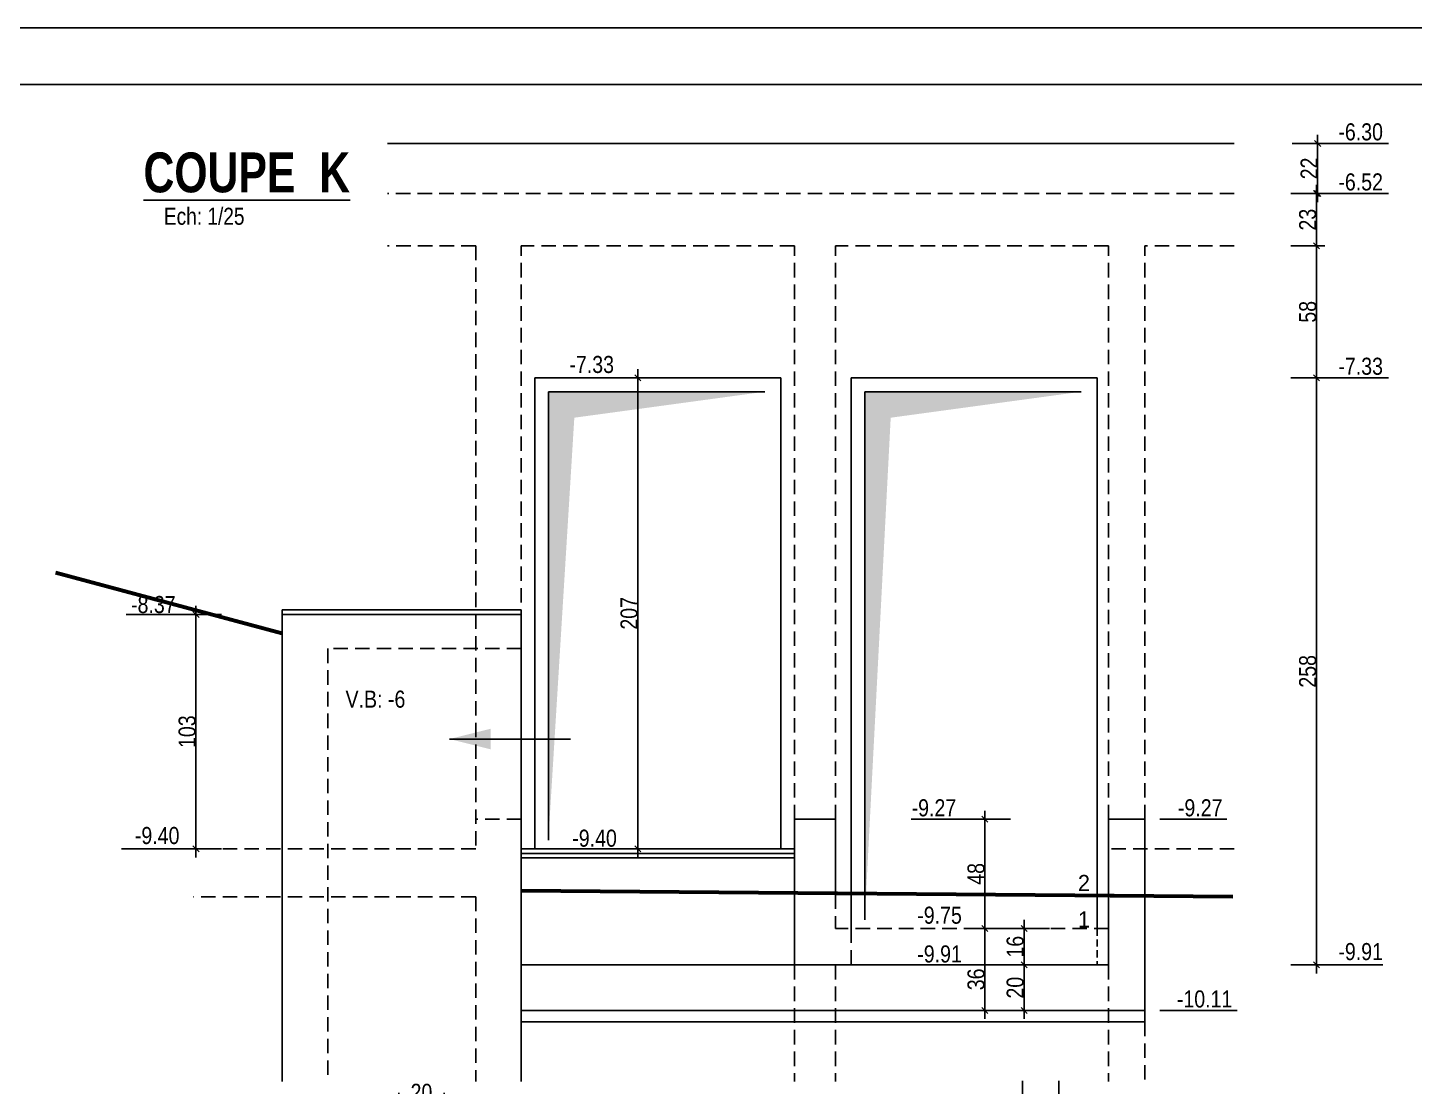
# Model space of a CAD drawing. Header units: millimetres. Extents: x 16050 to 21990, y -27198 to -22998.
# Drawn here: x 19361 to 20579, y -23929 to -22998 of the extents above; entities that cross this region are included whole.
import ezdxf
from ezdxf.enums import TextEntityAlignment as Align

# ---------------------------------------------------------------- set-up
doc = ezdxf.new("R2010")
doc.units = ezdxf.units.MM
doc.linetypes.add('CACHEX2', pattern=[19.05, 12.7, -6.35])
for name, color, linetype in [('01-Cad  2', 1, 'Continuous'), ('01_cote_gen', 4, 'Continuous'), ('01_linteaux', 2, 'Continuous'), ('01_murs_sup', 2, 'CACHEX2'), ('01_poch_murs', 253, 'Continuous'), ('01_texte', 230, 'Continuous'), ('AA_COTES', 2, 'Continuous')]:
    doc.layers.add(name, color=color, linetype=linetype)
doc.layers.add('01_murs_coup', color=5, linetype='Continuous', lineweight=60)
doc.styles.add('ARIAL NA', font='ARIALN.TTF')
doc.styles.add('Eurostile', font='')
doc.styles.add('impact', font='impact.ttf')
doc.styles.add('MATTE_TXT', font='arial.ttf')
doc.styles.add('STYLE2', font='ARIALN.TTF')
doc.styles.get('Eurostile').set_extended_font_data('Eurostile')
doc.dimstyles.new('JB25', dxfattribs={"dimscale": 0.1, "dimtxt": 150, "dimasz": 15, "dimexe": 0.1, "dimexo": 0.1, "dimgap": 0.09, "dimtad": 1, "dimdec": 1, "dimlfac": 0.5, "dimdsep": 46, "dimtxsty": 'STYLE2', "dimblk1": 'BOND_G', "dimblk2": 'BOND_D', "dimsah": 1, "dimcen": 1.5, "dimdle": 0.01, "dimse1": 1, "dimse2": 1, "dimclrd": 4, "dimclre": 2, "dimclrt": 6, "dimazin": 2, "dimtfac": 2.333333, "dimtdec": 1, "dimtix": 1, "dimtmove": 2, "dimatfit": 3, "dimldrblk": 'BOND_G', "dimfxl": 1, "dimtolj": 1, "dimtzin": 0, "dimarcsym": 0})

# ---------------------------------------------------------------- blocks, each defined once
blk = doc.blocks.new('BOND_G')
at = {"layer": 'AA_COTES', "color": 0}
for p, q in [((0, -5), (0, 15)), ((5, 0), (-5, 0)), ((1.77, 1.77), (-1.77, -1.77))]:
    blk.add_line(p, q, dxfattribs=at)
blk = doc.blocks.new('BOND_D')
at = {"layer": 'AA_COTES', "color": 0}
for p, q in [((5, 0), (-5, 0)), ((-1.77, -1.77), (1.77, 1.77)), ((0, 5), (0, -15))]:
    blk.add_line(p, q, dxfattribs=at)
blk = doc.blocks.new('*D7597')
at = {"layer": '01_cote_gen', "color": 4, "lineweight": -2, "transparency": 16777216}
blk.add_line((20493.1, -23307.6), (20493.1, -23820.6), dxfattribs=at)
at = {"layer": 'Defpoints', "color": 0, "transparency": 16777216}
for p in [(20300.4, -23306.1), (20264.9, -23822.1), (20493.1, -23822.1)]:
    blk.add_point(p, dxfattribs=at)
at = {"layer": '01_cote_gen', "color": 4, "lineweight": -2, "transparency": 16777216, "xscale": 1.5, "yscale": 1.5, "zscale": 1.5}
for name, p, rotation in [('BOND_G', (20493.1, -23306.1), 90), ('BOND_D', (20493.1, -23822.1), 270)]:
    blk.add_blockref(name, p, dxfattribs=dict(at, rotation=rotation))
at = {"layer": '01_cote_gen', "color": 6, "lineweight": 0, "transparency": 16777216, "insert": (20485.5, -23564.1), "char_height": 15, "attachment_point": 5, "rotation": 90, "style": 'STYLE2'}
blk.add_mtext('\\A1;258', dxfattribs=at)
blk = doc.blocks.new('*D7598')
at = {"layer": '01_cote_gen', "color": 4, "lineweight": -2, "transparency": 16777216}
blk.add_line((19896.8, -23718.6), (19896.8, -23307.6), dxfattribs=at)
at = {"layer": 'Defpoints', "color": 0, "transparency": 16777216}
for p in [(19896.8, -23306.1), (20383, -23306.1), (20316, -23720.1)]:
    blk.add_point(p, dxfattribs=at)
at = {"layer": '01_cote_gen', "color": 4, "lineweight": -2, "transparency": 16777216, "xscale": 1.5, "yscale": 1.5, "zscale": 1.5}
for name, p, rotation in [('BOND_D', (19896.8, -23306.1), 90), ('BOND_G', (19896.8, -23720.1), 270)]:
    blk.add_blockref(name, p, dxfattribs=dict(at, rotation=rotation))
at = {"layer": '01_cote_gen', "color": 6, "lineweight": 0, "transparency": 16777216, "insert": (19889.2, -23513.1), "char_height": 15, "attachment_point": 5, "rotation": 90, "style": 'STYLE2'}
blk.add_mtext('\\A1;207', dxfattribs=at)
blk = doc.blocks.new('*D7599')
at = {"layer": '01_cote_gen', "color": 4, "lineweight": -2, "transparency": 16777216}
blk.add_line((20236.2, -23860.6), (20236.2, -23823.6), dxfattribs=at)
at = {"layer": 'Defpoints', "color": 0, "transparency": 16777216}
for p in [(20236.2, -23822.1), (20268.5, -23822.1), (20268.5, -23862.1)]:
    blk.add_point(p, dxfattribs=at)
at = {"layer": '01_cote_gen', "color": 4, "lineweight": -2, "transparency": 16777216, "xscale": 1.5, "yscale": 1.5, "zscale": 1.5}
for name, p, rotation in [('BOND_D', (20236.2, -23822.1), 90), ('BOND_G', (20236.2, -23862.1), 270)]:
    blk.add_blockref(name, p, dxfattribs=dict(at, rotation=rotation))
at = {"layer": '01_cote_gen', "color": 6, "lineweight": 0, "transparency": 16777216, "insert": (20228.5, -23842.1), "char_height": 15, "attachment_point": 5, "rotation": 90, "style": 'STYLE2'}
blk.add_mtext('\\A1;20', dxfattribs=at)
blk = doc.blocks.new('*D7600')
at = {"layer": '01_cote_gen', "color": 4, "lineweight": -2, "ltscale": 0.1, "transparency": 16777216}
blk.add_line((20236.2, -23820.6), (20236.2, -23791.6), dxfattribs=at)
at = {"layer": 'Defpoints', "color": 0, "ltscale": 0.1, "transparency": 16777216}
for p in [(20236.2, -23790.1), (20258.7, -23790.1), (20258.7, -23822.1)]:
    blk.add_point(p, dxfattribs=at)
at = {"layer": '01_cote_gen', "color": 4, "lineweight": -2, "ltscale": 0.1, "transparency": 16777216, "xscale": 1.5, "yscale": 1.5, "zscale": 1.5}
for name, p, rotation in [('BOND_D', (20236.2, -23790.1), 90), ('BOND_G', (20236.2, -23822.1), 270)]:
    blk.add_blockref(name, p, dxfattribs=dict(at, rotation=rotation))
at = {"layer": '01_cote_gen', "color": 6, "ltscale": 0.1, "transparency": 16777216, "insert": (20228.5, -23806.1), "char_height": 15, "attachment_point": 5, "rotation": 90, "style": 'STYLE2'}
blk.add_mtext('\\A1;16', dxfattribs=at)
blk = doc.blocks.new('*D7601')
at = {"layer": '01_cote_gen', "color": 4, "lineweight": -2, "ltscale": 0.1, "transparency": 16777216}
blk.add_line((20201.8, -23860.6), (20201.8, -23791.6), dxfattribs=at)
at = {"layer": 'Defpoints', "color": 0, "ltscale": 0.1, "transparency": 16777216}
for p in [(20201.8, -23790.1), (20258.7, -23790.1), (20258.7, -23862.1)]:
    blk.add_point(p, dxfattribs=at)
at = {"layer": '01_cote_gen', "color": 4, "lineweight": -2, "ltscale": 0.1, "transparency": 16777216, "xscale": 1.5, "yscale": 1.5, "zscale": 1.5}
for name, p, rotation in [('BOND_D', (20201.8, -23790.1), 90), ('BOND_G', (20201.8, -23862.1), 270)]:
    blk.add_blockref(name, p, dxfattribs=dict(at, rotation=rotation))
at = {"layer": '01_cote_gen', "color": 6, "ltscale": 0.1, "transparency": 16777216, "insert": (20194.1, -23834.8), "char_height": 15, "attachment_point": 5, "rotation": 90, "style": 'STYLE2'}
blk.add_mtext('\\A1;36', dxfattribs=at)
blk = doc.blocks.new('*D7602')
at = {"layer": '01_cote_gen', "color": 4, "lineweight": -2, "ltscale": 0.1, "transparency": 16777216}
blk.add_line((20201.8, -23788.6), (20201.8, -23695.6), dxfattribs=at)
at = {"layer": 'Defpoints', "color": 0, "ltscale": 0.1, "transparency": 16777216}
for p in [(20201.8, -23694.1), (20326.4, -23694.1), (20224.3, -23790.1)]:
    blk.add_point(p, dxfattribs=at)
at = {"layer": '01_cote_gen', "color": 4, "lineweight": -2, "ltscale": 0.1, "transparency": 16777216, "xscale": 1.5, "yscale": 1.5, "zscale": 1.5}
for name, p, rotation in [('BOND_D', (20201.8, -23694.1), 90), ('BOND_G', (20201.8, -23790.1), 270)]:
    blk.add_blockref(name, p, dxfattribs=dict(at, rotation=rotation))
at = {"layer": '01_cote_gen', "color": 6, "ltscale": 0.1, "transparency": 16777216, "insert": (20194.1, -23742.1), "char_height": 15, "attachment_point": 5, "rotation": 90, "style": 'STYLE2'}
blk.add_mtext('\\A1;48', dxfattribs=at)
blk = doc.blocks.new('*D7603')
at = {"layer": '01_cote_gen', "color": 4, "lineweight": -2, "ltscale": 0.1, "transparency": 16777216}
blk.add_line((20493.1, -23145.6), (20493.1, -23188.6), dxfattribs=at)
at = {"layer": 'Defpoints', "color": 0, "ltscale": 0.1, "transparency": 16777216}
for p in [(20420.9, -23144.1), (20420.9, -23190.1), (20493.1, -23190.1)]:
    blk.add_point(p, dxfattribs=at)
at = {"layer": '01_cote_gen', "color": 4, "lineweight": -2, "ltscale": 0.1, "transparency": 16777216, "xscale": 1.5, "yscale": 1.5, "zscale": 1.5}
for name, p, rotation in [('BOND_G', (20493.1, -23144.1), 90), ('BOND_D', (20493.1, -23190.1), 270)]:
    blk.add_blockref(name, p, dxfattribs=dict(at, rotation=rotation))
at = {"layer": '01_cote_gen', "color": 6, "ltscale": 0.1, "transparency": 16777216, "insert": (20485.5, -23167.1), "char_height": 15, "attachment_point": 5, "rotation": 90, "style": 'STYLE2'}
blk.add_mtext('\\A1;23', dxfattribs=at)
blk = doc.blocks.new('*D7604')
at = {"layer": '01_cote_gen', "color": 4, "lineweight": -2, "ltscale": 0.1, "transparency": 16777216}
blk.add_line((20493.1, -23191.6), (20493.1, -23304.6), dxfattribs=at)
at = {"layer": 'Defpoints', "color": 0, "ltscale": 0.1, "transparency": 16777216}
for p in [(20420.9, -23190.1), (20470.6, -23306.1), (20493.1, -23306.1)]:
    blk.add_point(p, dxfattribs=at)
at = {"layer": '01_cote_gen', "color": 4, "lineweight": -2, "ltscale": 0.1, "transparency": 16777216, "xscale": 1.5, "yscale": 1.5, "zscale": 1.5}
for name, p, rotation in [('BOND_G', (20493.1, -23190.1), 90), ('BOND_D', (20493.1, -23306.1), 270)]:
    blk.add_blockref(name, p, dxfattribs=dict(at, rotation=rotation))
at = {"layer": '01_cote_gen', "color": 6, "ltscale": 0.1, "transparency": 16777216, "insert": (20485.5, -23248.1), "char_height": 15, "attachment_point": 5, "rotation": 90, "style": 'STYLE2'}
blk.add_mtext('\\A1;58', dxfattribs=at)
blk = doc.blocks.new('*D7605')
at = {"layer": '01_cote_gen', "color": 4, "lineweight": -2, "ltscale": 0.1, "transparency": 16777216}
blk.add_line((20494.2, -23101.6), (20494.2, -23142.6), dxfattribs=at)
at = {"layer": 'Defpoints', "color": 0, "ltscale": 0.1, "transparency": 16777216}
for p in [(20416, -23100.1), (20416, -23144.1), (20494.2, -23144.1)]:
    blk.add_point(p, dxfattribs=at)
at = {"layer": '01_cote_gen', "color": 4, "lineweight": -2, "ltscale": 0.1, "transparency": 16777216, "xscale": 1.5, "yscale": 1.5, "zscale": 1.5}
for name, p, rotation in [('BOND_G', (20494.2, -23100.1), 90), ('BOND_D', (20494.2, -23144.1), 270)]:
    blk.add_blockref(name, p, dxfattribs=dict(at, rotation=rotation))
at = {"layer": '01_cote_gen', "color": 6, "ltscale": 0.1, "transparency": 16777216, "insert": (20486.7, -23122.1), "char_height": 15, "attachment_point": 5, "rotation": 90, "style": 'STYLE2'}
blk.add_mtext('\\A1;22', dxfattribs=at)
blk = doc.blocks.new('*D7606')
at = {"layer": '01_cote_gen', "color": 4, "lineweight": -2, "ltscale": 0.1, "transparency": 16777216}
blk.add_line((19508.6, -23718.6), (19508.6, -23515.6), dxfattribs=at)
at = {"layer": 'Defpoints', "color": 0, "ltscale": 0.1, "transparency": 16777216}
for p in [(19508.6, -23514.1), (19598.4, -23514.1), (19558.4, -23720.1)]:
    blk.add_point(p, dxfattribs=at)
at = {"layer": '01_cote_gen', "color": 4, "lineweight": -2, "ltscale": 0.1, "transparency": 16777216, "xscale": 1.5, "yscale": 1.5, "zscale": 1.5}
for name, p, rotation in [('BOND_D', (19508.6, -23514.1), 90), ('BOND_G', (19508.6, -23720.1), 270)]:
    blk.add_blockref(name, p, dxfattribs=dict(at, rotation=rotation))
at = {"layer": '01_cote_gen', "color": 6, "ltscale": 0.1, "transparency": 16777216, "insert": (19500.9, -23617.1), "char_height": 15, "attachment_point": 5, "rotation": 90, "style": 'STYLE2'}
blk.add_mtext('\\A1;103', dxfattribs=at)
blk = doc.blocks.new('*D7618')
at = {"layer": '01_cote_gen', "color": 4, "lineweight": -2, "ltscale": 0.1, "transparency": 16777216}
blk.add_line((19688.2, -23941.9), (19725.2, -23941.9), dxfattribs=at)
at = {"layer": 'Defpoints', "color": 0, "ltscale": 0.1, "transparency": 16777216}
for p in [(19726.7, -23941.9), (19686.7, -23994.8), (19726.7, -23998.8)]:
    blk.add_point(p, dxfattribs=at)
at = {"layer": '01_cote_gen', "color": 4, "lineweight": -2, "ltscale": 0.1, "transparency": 16777216, "xscale": 1.5, "yscale": 1.5, "zscale": 1.5, "rotation": 180}
blk.add_blockref('BOND_G', (19686.7, -23941.9), dxfattribs=at)
at = {"layer": '01_cote_gen', "color": 4, "lineweight": -2, "ltscale": 0.1, "transparency": 16777216, "xscale": 1.5, "yscale": 1.5, "zscale": 1.5}
blk.add_blockref('BOND_D', (19726.7, -23941.9), dxfattribs=at)
at = {"layer": '01_cote_gen', "color": 6, "ltscale": 0.1, "transparency": 16777216, "insert": (19706.7, -23934.2), "char_height": 15, "attachment_point": 5, "style": 'STYLE2'}
blk.add_mtext('\\A1;20', dxfattribs=at)

msp = doc.modelspace()

# ---------------------------------------------------------------- linework, layer by layer
at = {"layer": '01-Cad  2'}
for p, q in [((16049.58, -22998.43, -9.99), (21989.58, -22998.43, -9.99)), ((16099.58, -23048.43, -9.99), (21939.58, -23048.43, -9.99))]:
    msp.add_line(p, q, dxfattribs=at)
at = {"layer": '01_linteaux'}
for p, q in [((20420.87, -23100.13), (19676.79, -23100.13)), ((20022.41, -23306.13), (19806.41, -23306.13)), ((19806.41, -23720.13), (19806.41, -23306.13)), ((20022.41, -23720.13), (20022.41, -23306.13)), ((20300.41, -23306.13), (20084.41, -23306.13)), ((20084.41, -23790.13), (20084.41, -23306.13)), ((20300.41, -23790.13), (20300.41, -23306.13)), ((19584.41, -23510.13), (19584.41, -23924.44)), ((19794.41, -23510.13), (19584.41, -23510.13)), ((19794.41, -23510.13), (19794.41, -23924.44)), ((19794.41, -23514.13), (19584.41, -23514.13)), ((20034.41, -23694.13), (20034.41, -23822.13)), ((20070.41, -23694.13), (20034.41, -23694.13)), ((20070.41, -23694.13), (20070.41, -23760.13)), ((20310.41, -23694.13), (20310.41, -23760.13)), ((20310.41, -23694.13), (20342.41, -23694.13)), ((20342.41, -23694.13), (20342.41, -23872.13)), ((20034.41, -23720.13), (19794.41, -23720.13)), ((20034.41, -23724.13), (19794.41, -23724.13)), ((20034.41, -23728.13), (19794.41, -23728.13)), ((20310.41, -23760.13), (20070.41, -23760.13)), ((20310.41, -23760.13), (20310.41, -23822.13)), ((20310.41, -23822.13), (19794.41, -23822.13)), ((20342.41, -23862.13), (19794.41, -23862.13)), ((20342.41, -23872.13), (19794.41, -23872.13)), ((20234.74, -24027.71), (20234.74, -23923.91)), ((20266.74, -24003.71), (20266.74, -23923.91))]:
    msp.add_line(p, q, dxfattribs=at)
at = {"layer": '01_murs_coup'}
for p, q in [((19584.41, -23530.96), (19385.53, -23477.38)), ((20419.76, -23762.13), (19794.41, -23756.9))]:
    msp.add_line(p, q, dxfattribs=at)
at = {"layer": '01_murs_sup'}
for p, q in [((20420.87, -23144.13), (19676.79, -23144.13)), ((19754.41, -23190.13), (19676.79, -23190.13)), ((19754.41, -23190.13), (19754.41, -23720.13)), ((19794.41, -23694.13), (19794.41, -23190.13)), ((20034.41, -23190.13), (19794.41, -23190.13)), ((20034.41, -23694.13), (20034.41, -23190.13)), ((20070.41, -23694.13), (20070.41, -23190.13)), ((20310.41, -23190.13), (20070.41, -23190.13)), ((20310.41, -23694.13), (20310.41, -23190.13)), ((20342.41, -23694.13), (20342.41, -23190.13)), ((20420.87, -23190.13), (20342.41, -23190.13)), ((19624.41, -23544.13), (19624.41, -23924.44)), ((19794.41, -23544.13), (19624.41, -23544.13)), ((19794.41, -23694.13), (19754.41, -23694.13)), ((19754.41, -23720.13), (19506.4, -23720.13)), ((20420.87, -23720.13), (20310.41, -23720.13)), ((19754.41, -23762.13), (19506.4, -23762.13)), ((19754.41, -23762.13), (19754.41, -23924.44)), ((20070.41, -23760.13), (20070.41, -23790.13)), ((20419.76, -23762.13), (20310.41, -23762.13)), ((20310.41, -23790.13), (20070.41, -23790.13)), ((20084.41, -23790.13), (20084.41, -23822.13)), ((20034.41, -23822.13), (20034.41, -23924.44)), ((20070.41, -23822.13), (20070.41, -23924.44)), ((20310.41, -23822.13), (20310.41, -23924.44)), ((20342.41, -23872.13), (20342.41, -23924.44))]:
    msp.add_line(p, q, dxfattribs=at)
at = {"layer": '01_murs_sup', "ltscale": 0.5}
msp.add_line((20300.41, -23790.13), (20300.41, -23822.13), dxfattribs=at)
at = {"layer": '01_poch_murs'}
for p, q in [((19818.21, -23712.38), (19818.21, -23318.35)), ((19818.21, -23318.35), (20008.46, -23318.35)), ((20096.21, -23782.38), (20096.21, -23318.35)), ((20096.21, -23318.35), (20286.46, -23318.35))]:
    msp.add_line(p, q, dxfattribs=at)
for points in [[(19818.21, -23712.38), (19818.21, -23318.35), (19841.04, -23341.17)], [(19818.21, -23318.35), (20008.46, -23318.35), (19841.04, -23341.17)], [(20096.21, -23782.38), (20096.21, -23318.35), (20119.04, -23341.17)], [(20096.21, -23318.35), (20286.46, -23318.35), (20119.04, -23341.17)]]:
    msp.add_solid(points, dxfattribs=at)
at = {"layer": '01_texte'}
for p, q in [((20500.62, -23100.13), (20556.56, -23100.13)), ((20500.62, -23144.13), (20556.56, -23144.13)), ((20500.62, -23306.13), (20556.56, -23306.13)), ((19502.47, -23514.13), (19447.3, -23514.13)), ((19837.61, -23623.57), (19731.31, -23623.57)), ((20206.05, -23694.13), (20137.11, -23694.13)), ((20414.36, -23694.13), (20355.53, -23694.13)), ((19443.12, -23720.13), (19501.11, -23720.13)), ((20500.62, -23822.13), (20551.42, -23822.13)), ((20423.44, -23862.13), (20355.53, -23862.13))]:
    msp.add_line(p, q, dxfattribs=at)
for points in [[(19731.31, -23623.57), (19767.65, -23614.49), (19767.65, -23623.57)], [(19731.31, -23623.57), (19767.65, -23632.64), (19767.65, -23623.57)]]:
    msp.add_solid(points, dxfattribs=at)

# ---------------------------------------------------------------- texts
at = {"layer": '01_murs_sup', "style": 'Eurostile'}
for s, p in [('2', (20283.6, -23757.11)), ('1', (20283.6, -23789.22))]:
    msp.add_text(s, height=14.12, dxfattribs=at).set_placement(p)
at = {"layer": '01_texte', "style": 'ARIAL NA'}
for s, p in [('-6.30', (20512.41, -23097.43)), ('-6.52', (20512.41, -23141.43)), ('-7.33', (19836.73, -23301.87)), ('-7.33', (20512.41, -23303.43)), ('-8.37', (19451.55, -23512.87)), ('V.B: -6', (19640.03, -23596.02)), ('-9.27', (20137.43, -23691.52)), ('-9.27', (20371.41, -23691.52)), ('-9.40', (19454.91, -23715.87)), ('-9.40', (19839.24, -23718.22)), ('-9.75', (20142.4, -23785.91)), ('-9.91', (20142.4, -23819.94)), ('-9.91', (20512.41, -23817.87)), ('-10.11', (20370.51, -23859.52))]:
    msp.add_text(s, height=15, dxfattribs=at).set_placement(p)
at = {"layer": '01_texte', "style": 'impact'}
msp.add_text('%%UCOUPE  K', height=35, dxfattribs=at).set_placement((19553.21, -23153.57), align=Align.BOTTOM_CENTER)
at = {"layer": '01_texte', "style": 'MATTE_TXT', "width": 0.8}
msp.add_text('Ech: 1/25', height=15, dxfattribs=at).set_placement((19515.82, -23176.13), align=Align.BOTTOM_CENTER)

# ---------------------------------------------------------------- dimensions: what is measured, and where the dimension line sits
at = {"layer": '01_cote_gen', "ltscale": 0.1}
for base, p1, p2, picture, middle in [((20494.24, -23144.13), (20415.99, -23100.13), (20415.99, -23144.13), '*D7605', (20486.7, -23122.13)), ((20493.12, -23190.13), (20420.87, -23144.13), (20420.87, -23190.13), '*D7603', (20485.45, -23167.13)), ((20493.12, -23306.13), (20420.87, -23190.13), (20470.62, -23306.13), '*D7604', (20485.45, -23248.13)), ((19508.61, -23514.13), (19558.38, -23720.13), (19598.44, -23514.13), '*D7606', (19500.95, -23617.13)), ((20201.77, -23694.13), (20224.27, -23790.13), (20326.41, -23694.13), '*D7602', (20194.1, -23742.13)), ((20236.16, -23790.13), (20258.66, -23822.13), (20258.66, -23790.13), '*D7600', (20228.49, -23806.13))]:
    dim = msp.add_linear_dim(base=base, p1=p1, p2=p2, angle=90, dimstyle='JB25', dxfattribs=at)
    dim.commit()
    dim.dimension.update_dxf_attribs({"geometry": picture, "text_midpoint": middle})
at = {"layer": '01_cote_gen', "lineweight": 0}
for base, p1, p2, picture, middle in [((19896.83, -23306.13), (20315.97, -23720.13), (20383.04, -23306.13), '*D7598', (19889.17, -23513.13)), ((20493.12, -23822.13), (20300.41, -23306.13), (20264.93, -23822.13), '*D7597', (20485.45, -23564.13)), ((20236.16, -23822.13), (20268.53, -23862.13), (20268.53, -23822.13), '*D7599', (20228.49, -23842.13))]:
    dim = msp.add_linear_dim(base=base, p1=p1, p2=p2, angle=90, dimstyle='JB25', dxfattribs=at)
    dim.commit()
    dim.dimension.update_dxf_attribs({"geometry": picture, "text_midpoint": middle})
at = {"layer": '01_cote_gen', "ltscale": 0.1}
dim = msp.add_linear_dim(base=(20201.77, -23790.13), p1=(20258.66, -23862.13), p2=(20258.66, -23790.13), angle=90, dimstyle='JB25', dxfattribs=at)
dim.commit()
dim.dimension.update_dxf_attribs({"geometry": '*D7601', "text_midpoint": (20194.1, -23834.84), "dimtype": 160})
dim = msp.add_linear_dim(base=(19726.74, -23941.9), p1=(19686.74, -23994.78), p2=(19726.74, -23998.78), dimstyle='JB25', dxfattribs=at)
dim.commit()
dim.dimension.update_dxf_attribs({"geometry": '*D7618', "text_midpoint": (19706.74, -23934.23)})

doc.saveas('drawing.dxf')
